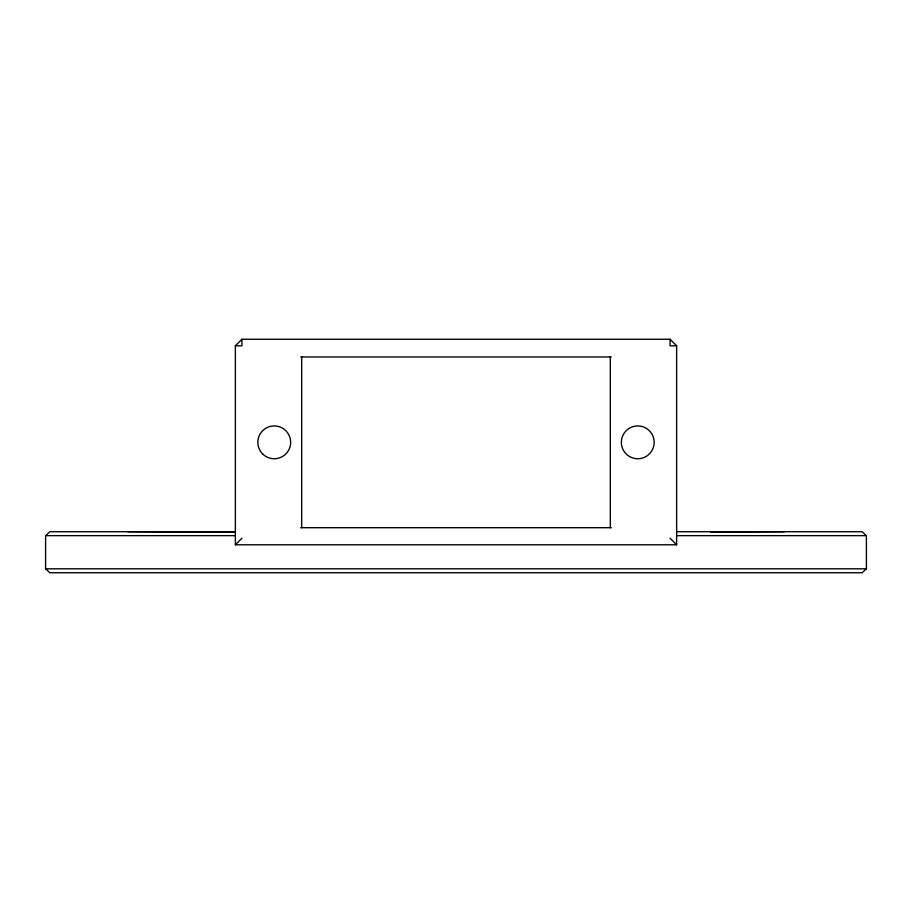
<?xml version="1.0" encoding="UTF-8"?>
<svg xmlns="http://www.w3.org/2000/svg" width="912" height="912" viewBox="0 0 912 912"><rect width="100%" height="100%" fill="white"/><g stroke="black" fill="none" stroke-linecap="round" stroke-linejoin="round"><path stroke-width="1.37" d="M235.364 345.819L241.931 339.253L670.069 339.253L676.636 345.819L676.636 544.783L235.364 544.783L235.364 345.819L241.931 345.819L241.931 339.253M235.364 544.783L241.931 538.217M676.636 531.707L862.125 531.707L866.4 535.652L866.4 568.803L862.125 572.747L49.875 572.747L45.6 568.803L45.6 535.652L49.875 531.707L235.364 531.707M710.642 532.152L784.32 531.707M676.636 345.819L670.069 345.819L670.069 339.253M300.721 356.98L611.279 356.98M300.721 527.706L611.279 527.706M45.6 535.652L235.364 535.652M676.636 535.652L866.4 535.652M45.6 568.803L866.4 568.803M127.68 531.707L235.364 532.357M670.069 538.217L676.636 544.783M610.31 356.98L610.31 527.706M301.69 356.98L301.69 527.706M629.554 456.559A16.416 16.416 0 0 0 654.178 442.343A16.416 16.416 0 0 0 629.554 428.127A16.416 16.416 0 0 0 629.554 456.559M262.633 453.948A16.416 16.416 0 0 0 290.096 446.595A16.416 16.416 0 0 0 269.998 426.485A16.416 16.416 0 0 0 262.633 453.948"/></g></svg>
